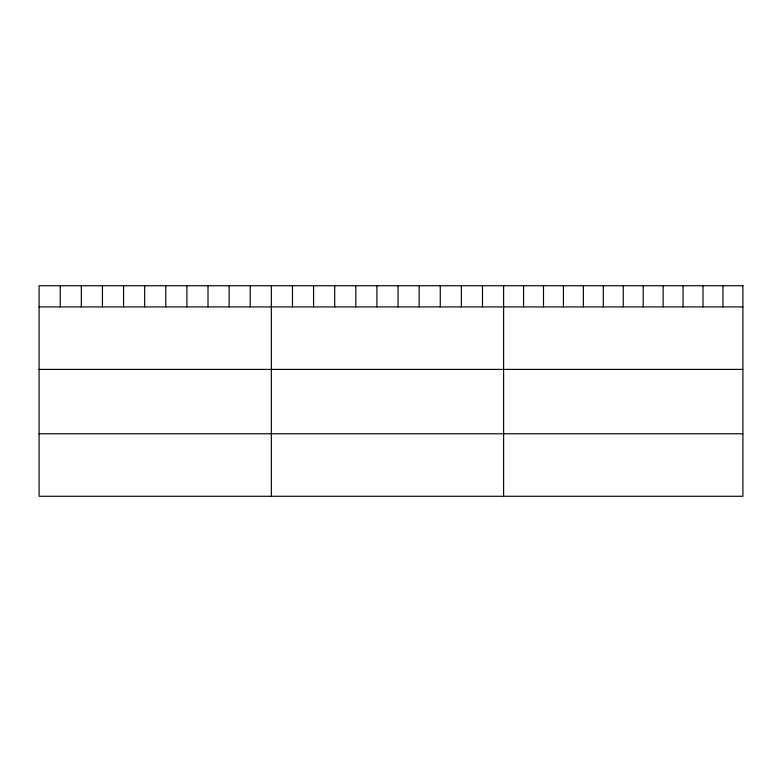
<?xml version="1.0" encoding="UTF-8"?>
<svg xmlns="http://www.w3.org/2000/svg" width="782" height="782" viewBox="0 0 782 782"><rect width="100%" height="100%" fill="white"/><g stroke="black" fill="none" stroke-linecap="round" stroke-linejoin="round"><path stroke-width="1.17" d="M39.1 306.896L742.9 306.896M39.1 369.397L742.9 369.397M39.1 433.785L742.9 433.785M722.959 285.723L722.959 306.896M703.018 285.723L703.018 306.896M683.077 285.723L683.077 306.896M663.136 285.723L663.136 306.896M643.195 285.723L643.195 306.896M623.254 285.723L623.254 306.896M603.313 285.723L603.313 306.896M583.372 285.723L583.372 306.896M563.431 285.723L563.431 306.896M543.49 285.723L543.49 306.896M523.549 285.723L523.549 306.896M503.608 285.723L503.608 496.277M482.494 285.723L482.494 306.896M461.38 285.723L461.38 306.896M440.266 285.723L440.266 306.896M419.152 285.723L419.152 306.896M398.038 285.723L398.038 306.896M376.924 285.723L376.924 306.896M355.81 285.723L355.81 306.896M334.696 285.723L334.696 306.896M313.582 285.723L313.582 306.896M292.468 285.723L292.468 306.896M271.354 285.723L271.354 496.277M250.24 285.723L250.24 306.896M229.126 285.723L229.126 306.896M208.012 285.723L208.012 306.896M186.898 285.723L186.898 306.896M165.784 285.723L165.784 306.896M144.67 285.723L144.67 306.896M123.556 285.723L123.556 306.896M102.442 285.723L102.442 306.896M81.328 285.723L81.328 306.896M60.214 285.723L60.214 306.896M742.9 285.723L39.1 285.723L39.1 496.277L742.9 496.277L742.9 285.723"/></g></svg>
